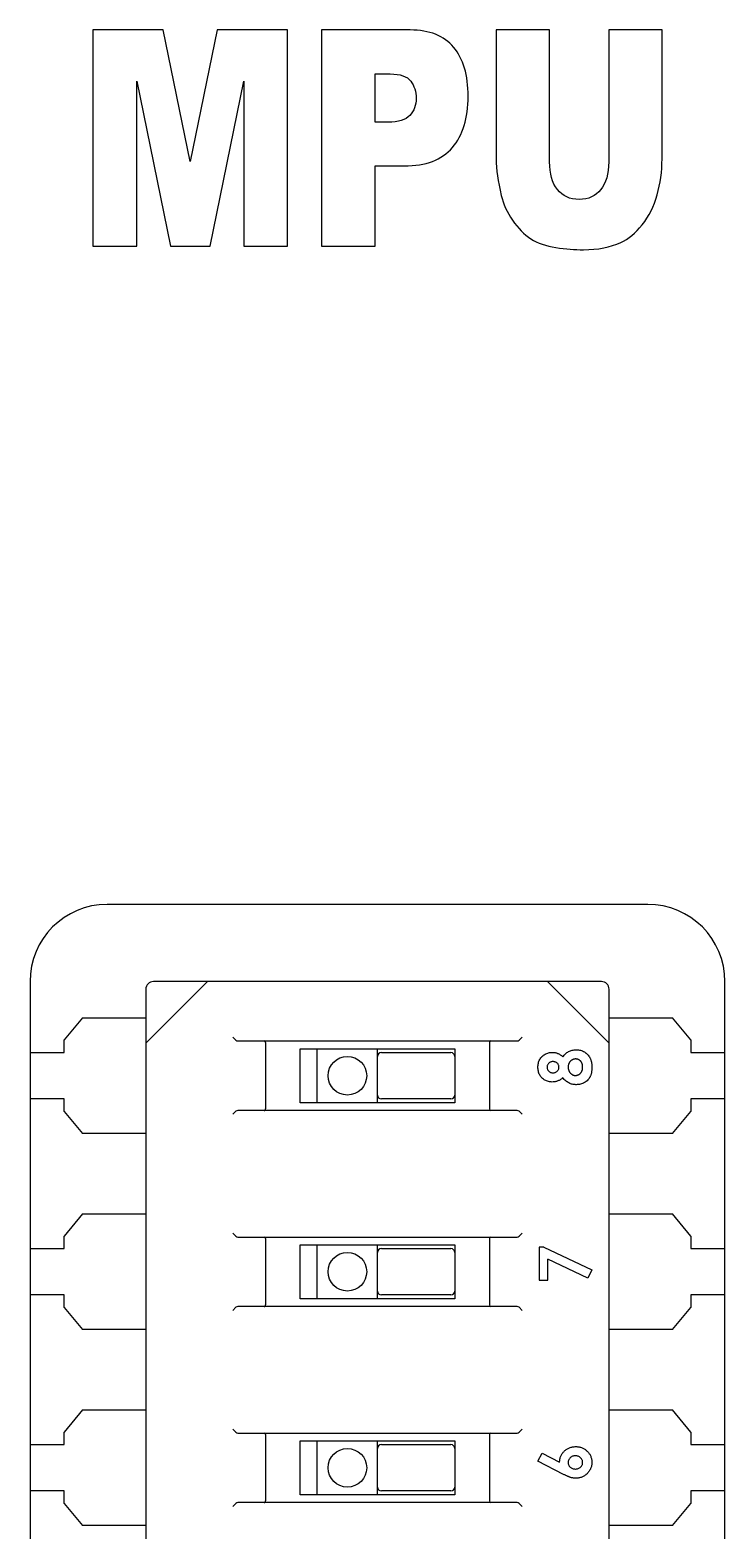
# Model space of a CAD drawing. Header units: inches. Extents: x 18 to 436, y 25 to 155.
# Drawn here: x 60.72 to 69.72, y 72.56 to 91.99 of the extents above; entities that cross this region are included whole.
import ezdxf

# ---------------------------------------------------------------- set-up
doc = ezdxf.new("R2010")
doc.units = ezdxf.units.IN
doc.header["$LTSCALE"] = 4.84
doc.header["$MEASUREMENT"] = 0
for name, color, linetype in [('BSMJ712_4_00DXF_CONTINUOUS_LINE', 7, 'CONTINUOUS'), ('PRT1690_DXF_CONTINUOUS_LINE', 7, 'CONTINUOUS'), ('PRT1692_DXF_CONTINUOUS_LINE', 7, 'CONTINUOUS'), ('PRT1694_DXF_CONTINUOUS_LINE', 7, 'CONTINUOUS'), ('PRT1695_DXF_CONTINUOUS_LINE', 7, 'CONTINUOUS'), ('PRT1707_DXF_CONTINUOUS_LINE', 7, 'CONTINUOUS')]:
    doc.layers.add(name, color=color, linetype=linetype)

msp = doc.modelspace()

# ---------------------------------------------------------------- linework, layer by layer
at = {"layer": 'BSMJ712_4_00DXF_CONTINUOUS_LINE', "color": 4, "linetype": 'Continuous'}
for p, q in [((61.536, 91.994), (61.536, 89.194)), ((62.446, 91.994), (61.536, 91.994)), ((62.797, 90.29), (62.446, 91.994)), ((63.145, 91.994), (62.797, 90.29)), ((64.056, 91.994), (63.145, 91.994)), ((64.056, 89.194), (64.056, 91.994)), ((64.495, 91.994), (64.495, 89.194)), ((65.645, 91.994), (64.495, 91.994)), ((66.759, 91.994), (66.759, 90.325)), ((67.45, 91.994), (66.759, 91.994)), ((67.45, 90.284), (67.45, 91.994)), ((68.215, 91.994), (68.215, 90.284)), ((68.906, 91.994), (68.215, 91.994)), ((68.906, 90.325), (68.906, 91.994)), ((65.19, 90.8), (65.19, 91.425)), ((65.19, 91.425), (65.387, 91.425)), ((62.103, 89.194), (62.103, 91.329)), ((62.103, 91.329), (62.539, 89.194)), ((63.052, 89.194), (63.489, 91.329)), ((63.489, 91.329), (63.489, 89.194)), ((65.359, 90.8), (65.19, 90.8)), ((65.19, 89.194), (65.19, 90.233)), ((65.19, 90.233), (65.569, 90.233)), ((61.536, 89.194), (62.103, 89.194)), ((62.539, 89.194), (63.052, 89.194)), ((63.489, 89.194), (64.056, 89.194)), ((64.495, 89.194), (65.19, 89.194))]:
    msp.add_line(p, q, dxfattribs=at)
at = {"layer": 'BSMJ712_4_00DXF_CONTINUOUS_LINE', "color": 7, "linetype": 'Continuous'}
for p, q in [((68.721, 80.664), (61.721, 80.664)), ((60.721, 79.664), (60.721, 59.444)), ((69.721, 59.444), (69.721, 79.664))]:
    msp.add_line(p, q, dxfattribs=at)
for centre, start, end in [((61.721, 79.664), 90, 180), ((68.721, 79.664), 0, 90)]:
    msp.add_arc(centre, 1, start, end, dxfattribs=at)
at = {"layer": 'BSMJ712_4_00DXF_CONTINUOUS_LINE', "color": 4, "linetype": 'Continuous'}
for points in [[(66.207, 91.77), (66.082, 91.919), (65.896, 91.994), (65.645, 91.994)], [(66.395, 91.134), (66.395, 91.409), (66.333, 91.621), (66.207, 91.77)], [(65.387, 91.425), (65.515, 91.425), (65.604, 91.394), (65.651, 91.333)], [(65.651, 91.333), (65.697, 91.272), (65.722, 91.197), (65.722, 91.11)], [(65.722, 91.11), (65.722, 91.018), (65.694, 90.943), (65.64, 90.887)], [(66.191, 90.471), (66.327, 90.63), (66.395, 90.852), (66.395, 91.134)], [(65.64, 90.887), (65.586, 90.829), (65.492, 90.8), (65.359, 90.8)], [(65.569, 90.233), (65.847, 90.233), (66.055, 90.311), (66.191, 90.471)], [(66.759, 90.325), (66.759, 90.187), (66.78, 90.03), (66.823, 89.851)], [(67.551, 89.927), (67.483, 90.013), (67.45, 90.132), (67.45, 90.284)], [(68.215, 90.284), (68.215, 90.13), (68.18, 90.009), (68.113, 89.925)], [(68.843, 89.857), (68.884, 90.004), (68.906, 90.158), (68.906, 90.325)], [(66.823, 89.851), (66.849, 89.74), (66.898, 89.633), (66.97, 89.528)], [(67.833, 89.799), (67.713, 89.799), (67.618, 89.841), (67.551, 89.927)], [(68.113, 89.925), (68.046, 89.841), (67.952, 89.799), (67.833, 89.799)], [(68.649, 89.471), (68.738, 89.582), (68.802, 89.71), (68.843, 89.857)], [(66.97, 89.528), (67.042, 89.425), (67.121, 89.345), (67.208, 89.287)], [(68.372, 89.24), (68.469, 89.284), (68.561, 89.36), (68.649, 89.471)], [(67.208, 89.287), (67.294, 89.23), (67.402, 89.194), (67.531, 89.175)], [(67.888, 89.146), (68.076, 89.146), (68.238, 89.179), (68.372, 89.24)], [(67.531, 89.175), (67.659, 89.156), (67.778, 89.146), (67.888, 89.146)]]:
    msp.add_open_spline(points, degree=3, dxfattribs=at)
at = {"layer": 'PRT1690_DXF_CONTINUOUS_LINE', "color": 7, "linetype": 'Continuous'}
for p, q in [((64.441, 73.014), (64.441, 73.714)), ((65.221, 73.014), (65.221, 73.714)), ((65.271, 73.664), (66.171, 73.664)), ((66.221, 73.614), (66.221, 73.114)), ((66.171, 73.064), (65.271, 73.064))]:
    msp.add_line(p, q, dxfattribs=at)
msp.add_circle((64.831, 73.364), 0.25, dxfattribs=at)
for centre, start, end in [((65.271, 73.614), 90, 180), ((66.171, 73.614), 0, 90), ((65.271, 73.114), 180, 270), ((66.171, 73.114), 270, 0)]:
    msp.add_arc(centre, 0.05, start, end, dxfattribs=at)
at = {"layer": 'PRT1692_DXF_CONTINUOUS_LINE', "color": 7, "linetype": 'Continuous'}
for p, q in [((64.441, 75.554), (64.441, 76.254)), ((65.221, 75.554), (65.221, 76.254)), ((65.271, 76.204), (66.171, 76.204)), ((66.221, 76.154), (66.221, 75.654)), ((66.171, 75.604), (65.271, 75.604))]:
    msp.add_line(p, q, dxfattribs=at)
msp.add_circle((64.831, 75.904), 0.25, dxfattribs=at)
for centre, start, end in [((65.271, 76.154), 90, 180), ((66.171, 76.154), 0, 90), ((65.271, 75.654), 180, 270), ((66.171, 75.654), 270, 0)]:
    msp.add_arc(centre, 0.05, start, end, dxfattribs=at)
at = {"layer": 'PRT1694_DXF_CONTINUOUS_LINE', "color": 7, "linetype": 'Continuous'}
for p, q in [((64.441, 78.094), (64.441, 78.794)), ((65.221, 78.094), (65.221, 78.794)), ((65.271, 78.744), (66.171, 78.744)), ((66.221, 78.694), (66.221, 78.194)), ((66.171, 78.144), (65.271, 78.144))]:
    msp.add_line(p, q, dxfattribs=at)
msp.add_circle((64.831, 78.444), 0.25, dxfattribs=at)
for centre, start, end in [((65.271, 78.694), 90, 180), ((66.171, 78.694), 0, 90), ((65.271, 78.194), 180, 270), ((66.171, 78.194), 270, 0)]:
    msp.add_arc(centre, 0.05, start, end, dxfattribs=at)
at = {"layer": 'PRT1695_DXF_CONTINUOUS_LINE', "color": 7, "linetype": 'Continuous'}
for p, q in [((61.402, 79.194), (61.165, 78.907)), ((61.402, 79.194), (62.221, 79.194)), ((68.221, 79.194), (69.041, 79.194)), ((69.278, 78.907), (69.041, 79.194)), ((60.721, 78.744), (61.165, 78.744)), ((61.165, 78.744), (61.165, 78.907)), ((69.278, 78.907), (69.278, 78.744)), ((69.278, 78.744), (69.721, 78.744)), ((61.165, 78.144), (60.721, 78.144)), ((61.165, 77.981), (61.165, 78.144)), ((69.278, 78.144), (69.278, 77.981)), ((69.721, 78.144), (69.278, 78.144)), ((61.165, 77.981), (61.402, 77.694)), ((69.041, 77.694), (69.278, 77.981)), ((62.221, 77.694), (61.402, 77.694)), ((69.041, 77.694), (68.221, 77.694)), ((61.402, 76.654), (61.165, 76.367)), ((61.402, 76.654), (62.221, 76.654)), ((68.221, 76.654), (69.041, 76.654)), ((69.278, 76.367), (69.041, 76.654)), ((60.721, 76.204), (61.165, 76.204)), ((61.165, 76.204), (61.165, 76.367)), ((69.278, 76.367), (69.278, 76.204)), ((69.278, 76.204), (69.721, 76.204)), ((61.165, 75.604), (60.721, 75.604)), ((61.165, 75.441), (61.165, 75.604)), ((61.165, 75.441), (61.402, 75.154)), ((69.041, 75.154), (69.278, 75.441)), ((69.278, 75.604), (69.278, 75.441)), ((69.721, 75.604), (69.278, 75.604)), ((62.221, 75.154), (61.402, 75.154)), ((69.041, 75.154), (68.221, 75.154)), ((61.402, 74.114), (61.165, 73.827)), ((61.402, 74.114), (62.221, 74.114)), ((68.221, 74.114), (69.041, 74.114)), ((69.278, 73.827), (69.041, 74.114)), ((60.721, 73.664), (61.165, 73.664)), ((61.165, 73.664), (61.165, 73.827)), ((69.278, 73.827), (69.278, 73.664)), ((69.278, 73.664), (69.721, 73.664)), ((61.165, 73.064), (60.721, 73.064)), ((61.165, 72.901), (61.165, 73.064)), ((61.165, 72.901), (61.402, 72.614)), ((69.041, 72.614), (69.278, 72.901)), ((69.278, 73.064), (69.278, 72.901)), ((69.721, 73.064), (69.278, 73.064)), ((62.221, 72.614), (61.402, 72.614)), ((69.041, 72.614), (68.221, 72.614))]:
    msp.add_line(p, q, dxfattribs=at)
at = {"layer": 'PRT1707_DXF_CONTINUOUS_LINE', "color": 7, "linetype": 'Continuous'}
for p, q in [((62.221, 78.864), (63.021, 79.664)), ((62.221, 79.564), (62.221, 59.544)), ((68.121, 79.664), (62.321, 79.664)), ((68.221, 78.864), (67.421, 79.664)), ((68.221, 59.544), (68.221, 79.564)), ((63.386, 78.905), (63.347, 78.944)), ((67.056, 78.905), (67.095, 78.944)), ((63.411, 78.894), (67.031, 78.894)), ((63.771, 78.874), (63.771, 78.014)), ((64.221, 78.094), (64.221, 78.794)), ((64.221, 78.794), (66.221, 78.794)), ((66.221, 78.794), (66.221, 78.694)), ((66.671, 78.874), (66.671, 78.014)), ((67.791, 78.78), (67.794, 78.78)), ((67.791, 78.661), (67.786, 78.661)), ((67.783, 78.448), (67.791, 78.448)), ((67.794, 78.328), (67.791, 78.328)), ((66.221, 78.194), (66.221, 78.094)), ((63.347, 77.944), (63.386, 77.983)), ((67.031, 77.994), (63.411, 77.994)), ((66.221, 78.094), (64.221, 78.094)), ((67.095, 77.944), (67.056, 77.983)), ((63.386, 76.365), (63.347, 76.404)), ((67.056, 76.365), (67.095, 76.404)), ((63.411, 76.354), (67.031, 76.354)), ((63.771, 76.334), (63.771, 75.474)), ((64.221, 75.554), (64.221, 76.254)), ((64.221, 76.254), (66.221, 76.254)), ((66.221, 76.254), (66.221, 76.154)), ((66.671, 76.334), (66.671, 75.474)), ((67.315, 76.222), (67.315, 75.795)), ((67.377, 76.222), (67.315, 76.222)), ((67.377, 76.222), (67.998, 75.928)), ((67.426, 75.795), (67.426, 76.068)), ((67.944, 75.823), (67.426, 76.068)), ((67.998, 75.928), (67.944, 75.823)), ((66.221, 75.654), (66.221, 75.554)), ((67.315, 75.795), (67.426, 75.795)), ((63.347, 75.404), (63.386, 75.443)), ((67.031, 75.454), (63.411, 75.454)), ((66.221, 75.554), (64.221, 75.554)), ((67.095, 75.404), (67.056, 75.443)), ((63.386, 73.825), (63.347, 73.864)), ((67.056, 73.825), (67.095, 73.864)), ((63.411, 73.814), (67.031, 73.814)), ((63.771, 73.794), (63.771, 72.934)), ((64.221, 73.014), (64.221, 73.714)), ((64.221, 73.714), (66.221, 73.714)), ((66.221, 73.714), (66.221, 73.614)), ((66.671, 73.794), (66.671, 72.934)), ((67.298, 73.448), (67.352, 73.553)), ((67.352, 73.553), (67.58, 73.437)), ((67.791, 73.518), (67.784, 73.518)), ((67.63, 73.279), (67.298, 73.448)), ((67.784, 73.348), (67.791, 73.348)), ((66.221, 73.114), (66.221, 73.014)), ((63.347, 72.864), (63.386, 72.903)), ((67.031, 72.914), (63.411, 72.914)), ((66.221, 73.014), (64.221, 73.014)), ((67.095, 72.864), (67.056, 72.903))]:
    msp.add_line(p, q, dxfattribs=at)
for centre, start, end in [((62.321, 79.564), 90, 180), ((68.121, 79.564), 0, 90)]:
    msp.add_arc(centre, 0.1, start, end, dxfattribs=at)
for centre, major_axis, start_param, end_param in [((63.411, 78.944), (0, 0.05), -3.816334, -3.141593), ((63.755, 78.874), (0, 0.02), -1.570796, 0), ((66.687, 78.874), (0, 0.02), 0, 1.570796), ((67.031, 78.944), (0, 0.05), -3.141593, -2.466852), ((63.411, 77.944), (0, 0.05), 0, 0.674741), ((63.755, 78.014), (0, 0.02), -3.141593, -1.570796), ((66.687, 78.014), (0, 0.02), -4.712389, -3.141593), ((67.031, 77.944), (0, 0.05), -0.674741, 0), ((63.411, 76.404), (0, 0.05), -3.816334, -3.141593), ((63.755, 76.334), (0, 0.02), -1.570796, 0), ((66.687, 76.334), (0, 0.02), 0, 1.570796), ((67.031, 76.404), (0, 0.05), -3.141593, -2.466852), ((63.411, 75.404), (0, 0.05), 0, 0.674741), ((63.755, 75.474), (0, 0.02), -3.141593, -1.570796), ((66.687, 75.474), (0, 0.02), -4.712389, -3.141593), ((67.031, 75.404), (0, 0.05), -0.674741, 0), ((63.411, 73.864), (0, 0.05), -3.816334, -3.141593), ((63.755, 73.794), (0, 0.02), -1.570796, 0), ((66.687, 73.794), (0, 0.02), 0, 1.570796), ((67.031, 73.864), (0, 0.05), -3.141593, -2.466852), ((63.411, 72.864), (0, 0.05), 0, 0.674741), ((63.755, 72.934), (0, 0.02), -3.141593, -1.570796), ((66.687, 72.934), (0, 0.02), -4.712389, -3.141593), ((67.031, 72.864), (0, 0.05), -0.674741, 0)]:
    msp.add_ellipse(centre, major_axis=major_axis, ratio=0.8, start_param=start_param, end_param=end_param, dxfattribs=at)
for points, knots in [([(67.298, 78.555), (67.299, 78.564), (67.299, 78.582), (67.304, 78.608), (67.311, 78.632), (67.322, 78.654), (67.335, 78.675), (67.351, 78.693), (67.37, 78.709), (67.391, 78.722), (67.413, 78.733), (67.437, 78.741), (67.462, 78.745), (67.478, 78.746), (67.487, 78.746)], [0, 0, 0, 0, 0.091221, 0.177862, 0.261335, 0.343215, 0.424061, 0.504025, 0.585043, 0.667993, 0.751668, 0.833587, 0.916294, 1, 1, 1, 1]), ([(67.487, 78.746), (67.493, 78.746), (67.504, 78.746), (67.521, 78.743), (67.538, 78.74), (67.554, 78.734), (67.57, 78.727), (67.587, 78.716), (67.605, 78.704), (67.616, 78.694), (67.622, 78.689)], [0, 0, 0, 0, 0.117593, 0.230768, 0.342388, 0.452438, 0.56823, 0.697745, 0.841089, 1, 1, 1, 1]), ([(67.622, 78.689), (67.627, 78.696), (67.637, 78.71), (67.655, 78.728), (67.675, 78.744), (67.696, 78.757), (67.719, 78.767), (67.743, 78.775), (67.768, 78.779), (67.784, 78.78), (67.791, 78.78)], [0, 0, 0, 0, 0.128691, 0.254733, 0.380138, 0.506517, 0.633186, 0.759013, 0.885879, 1, 1, 1, 1]), ([(67.794, 78.78), (67.804, 78.78), (67.822, 78.779), (67.849, 78.774), (67.876, 78.765), (67.9, 78.753), (67.915, 78.743), (67.921, 78.738)], [0, 0, 0, 0, 0.205924, 0.408424, 0.608983, 0.812953, 1, 1, 1, 1]), ([(67.921, 78.738), (67.922, 78.738), (67.929, 78.732), (67.943, 78.72), (67.96, 78.699), (67.971, 78.681), (67.979, 78.664), (67.984, 78.651), (67.988, 78.637), (67.992, 78.623), (67.994, 78.607), (67.996, 78.591), (67.997, 78.574), (67.998, 78.562), (67.998, 78.556)], [0, 0, 0, 0, 0.009708, 0.138411, 0.266045, 0.394489, 0.460396, 0.52838, 0.598997, 0.672354, 0.748747, 0.829089, 0.912365, 1, 1, 1, 1]), ([(67.485, 78.362), (67.476, 78.363), (67.459, 78.363), (67.435, 78.368), (67.411, 78.376), (67.389, 78.386), (67.369, 78.399), (67.35, 78.415), (67.335, 78.434), (67.322, 78.454), (67.311, 78.477), (67.304, 78.502), (67.299, 78.528), (67.299, 78.546), (67.298, 78.555)], [0, 0, 0, 0, 0.085205, 0.168105, 0.249227, 0.330676, 0.411657, 0.491096, 0.570629, 0.651741, 0.734794, 0.819583, 0.907717, 1, 1, 1, 1]), ([(67.492, 78.627), (67.487, 78.627), (67.477, 78.626), (67.462, 78.622), (67.449, 78.616), (67.438, 78.607), (67.429, 78.595), (67.422, 78.583), (67.418, 78.568), (67.418, 78.558), (67.418, 78.552)], [0, 0, 0, 0, 0.133239, 0.257679, 0.377945, 0.498835, 0.619558, 0.739824, 0.86564, 1, 1, 1, 1]), ([(67.418, 78.552), (67.418, 78.547), (67.418, 78.538), (67.423, 78.524), (67.429, 78.512), (67.439, 78.501), (67.45, 78.493), (67.463, 78.486), (67.478, 78.482), (67.488, 78.482), (67.493, 78.482)], [0, 0, 0, 0, 0.127262, 0.247553, 0.366178, 0.488656, 0.611945, 0.735099, 0.863648, 1, 1, 1, 1]), ([(67.571, 78.555), (67.571, 78.56), (67.571, 78.569), (67.566, 78.583), (67.559, 78.596), (67.55, 78.607), (67.538, 78.616), (67.524, 78.622), (67.509, 78.626), (67.498, 78.627), (67.492, 78.627)], [0, 0, 0, 0, 0.1261, 0.245667, 0.362596, 0.483064, 0.606895, 0.731199, 0.860607, 1, 1, 1, 1]), ([(67.493, 78.482), (67.499, 78.482), (67.509, 78.483), (67.524, 78.486), (67.537, 78.493), (67.549, 78.502), (67.559, 78.513), (67.566, 78.526), (67.57, 78.54), (67.571, 78.55), (67.571, 78.555)], [0, 0, 0, 0, 0.133898, 0.261449, 0.385304, 0.511572, 0.636353, 0.7554, 0.874932, 1, 1, 1, 1]), ([(67.786, 78.661), (67.783, 78.661), (67.776, 78.661), (67.767, 78.659), (67.758, 78.657), (67.749, 78.654), (67.74, 78.649), (67.732, 78.644), (67.725, 78.638), (67.718, 78.631), (67.712, 78.623), (67.706, 78.615), (67.701, 78.606), (67.697, 78.597), (67.694, 78.588), (67.692, 78.578), (67.691, 78.567), (67.691, 78.56), (67.691, 78.556)], [0, 0, 0, 0, 0.063232, 0.123596, 0.183631, 0.241965, 0.301454, 0.360997, 0.421479, 0.484582, 0.547964, 0.610316, 0.672871, 0.735109, 0.798492, 0.863878, 0.930919, 1, 1, 1, 1]), ([(67.691, 78.556), (67.691, 78.552), (67.691, 78.545), (67.692, 78.534), (67.694, 78.524), (67.697, 78.514), (67.701, 78.504), (67.706, 78.495), (67.712, 78.487), (67.718, 78.479), (67.725, 78.472), (67.732, 78.465), (67.74, 78.46), (67.748, 78.455), (67.756, 78.452), (67.765, 78.45), (67.774, 78.448), (67.78, 78.448), (67.783, 78.448)], [0, 0, 0, 0, 0.070599, 0.139149, 0.206028, 0.270871, 0.334512, 0.399137, 0.463434, 0.527972, 0.592126, 0.65344, 0.712618, 0.770133, 0.826602, 0.883252, 0.941109, 1, 1, 1, 1]), ([(67.878, 78.555), (67.878, 78.559), (67.878, 78.566), (67.877, 78.578), (67.875, 78.588), (67.872, 78.598), (67.868, 78.608), (67.864, 78.617), (67.859, 78.625), (67.853, 78.632), (67.846, 78.639), (67.839, 78.645), (67.831, 78.65), (67.823, 78.654), (67.815, 78.657), (67.805, 78.659), (67.798, 78.66), (67.793, 78.661), (67.791, 78.661)], [0, 0, 0, 0, 0.077506, 0.151036, 0.221878, 0.289666, 0.354967, 0.419585, 0.482601, 0.545128, 0.60729, 0.667917, 0.727063, 0.785449, 0.84494, 0.905946, 0.968352, 1, 1, 1, 1]), ([(67.791, 78.448), (67.792, 78.448), (67.796, 78.448), (67.803, 78.449), (67.812, 78.452), (67.82, 78.455), (67.829, 78.459), (67.836, 78.464), (67.844, 78.47), (67.851, 78.477), (67.857, 78.485), (67.863, 78.493), (67.868, 78.502), (67.871, 78.511), (67.875, 78.521), (67.877, 78.532), (67.878, 78.543), (67.878, 78.551), (67.878, 78.555)], [0, 0, 0, 0, 0.013438, 0.076312, 0.136802, 0.197438, 0.257318, 0.318732, 0.3816, 0.446577, 0.512461, 0.577995, 0.643786, 0.710576, 0.77839, 0.849786, 0.922945, 1, 1, 1, 1]), ([(67.998, 78.556), (67.998, 78.549), (67.997, 78.537), (67.996, 78.519), (67.994, 78.502), (67.992, 78.485), (67.989, 78.47), (67.984, 78.456), (67.98, 78.443), (67.973, 78.427), (67.961, 78.408), (67.945, 78.388), (67.931, 78.376), (67.922, 78.369), (67.921, 78.369)], [0, 0, 0, 0, 0.091055, 0.177813, 0.259844, 0.337277, 0.411059, 0.480878, 0.547475, 0.610574, 0.732547, 0.854206, 0.978214, 1, 1, 1, 1]), ([(67.622, 78.418), (67.617, 78.413), (67.607, 78.405), (67.591, 78.393), (67.575, 78.384), (67.558, 78.376), (67.54, 78.37), (67.522, 78.366), (67.504, 78.363), (67.491, 78.363), (67.485, 78.362)], [0, 0, 0, 0, 0.132691, 0.261229, 0.386616, 0.5095, 0.631048, 0.753001, 0.875241, 1, 1, 1, 1]), ([(67.791, 78.328), (67.784, 78.329), (67.768, 78.329), (67.744, 78.333), (67.721, 78.34), (67.699, 78.35), (67.678, 78.363), (67.658, 78.378), (67.639, 78.397), (67.628, 78.411), (67.622, 78.418)], [0, 0, 0, 0, 0.113579, 0.238344, 0.360612, 0.481895, 0.6049, 0.731832, 0.862552, 1, 1, 1, 1]), ([(67.921, 78.369), (67.915, 78.364), (67.901, 78.355), (67.878, 78.343), (67.851, 78.335), (67.823, 78.329), (67.804, 78.329), (67.794, 78.328)], [0, 0, 0, 0, 0.165848, 0.369577, 0.573989, 0.783169, 1, 1, 1, 1]), ([(67.58, 73.437), (67.58, 73.444), (67.58, 73.458), (67.583, 73.477), (67.588, 73.496), (67.594, 73.515), (67.603, 73.532), (67.613, 73.549), (67.626, 73.565), (67.64, 73.58), (67.655, 73.593), (67.672, 73.605), (67.689, 73.615), (67.708, 73.623), (67.727, 73.63), (67.748, 73.635), (67.769, 73.637), (67.783, 73.638), (67.791, 73.638)], [0, 0, 0, 0, 0.063329, 0.124736, 0.184916, 0.2443, 0.303826, 0.364353, 0.426073, 0.489721, 0.553756, 0.616458, 0.678319, 0.740301, 0.802656, 0.866732, 0.932157, 1, 1, 1, 1]), ([(67.784, 73.518), (67.777, 73.518), (67.765, 73.518), (67.747, 73.513), (67.731, 73.505), (67.717, 73.494), (67.705, 73.481), (67.697, 73.466), (67.691, 73.449), (67.691, 73.438), (67.691, 73.432)], [0, 0, 0, 0, 0.135404, 0.262225, 0.385849, 0.510857, 0.634977, 0.753299, 0.873932, 1, 1, 1, 1]), ([(67.791, 73.638), (67.798, 73.638), (67.812, 73.637), (67.832, 73.634), (67.852, 73.63), (67.871, 73.623), (67.889, 73.615), (67.906, 73.605), (67.916, 73.597), (67.921, 73.593)], [0, 0, 0, 0, 0.150317, 0.297112, 0.439831, 0.579922, 0.720626, 0.862518, 1, 1, 1, 1]), ([(67.878, 73.432), (67.878, 73.438), (67.877, 73.449), (67.872, 73.465), (67.863, 73.48), (67.852, 73.493), (67.838, 73.505), (67.821, 73.513), (67.805, 73.517), (67.795, 73.518), (67.791, 73.518)], [0, 0, 0, 0, 0.127793, 0.250625, 0.37557, 0.506865, 0.640947, 0.773633, 0.909442, 1, 1, 1, 1]), ([(67.921, 73.593), (67.921, 73.593), (67.927, 73.588), (67.938, 73.578), (67.952, 73.563), (67.964, 73.547), (67.974, 73.53), (67.983, 73.513), (67.989, 73.494), (67.994, 73.475), (67.997, 73.455), (67.997, 73.441), (67.998, 73.434)], [0, 0, 0, 0, 0.004856, 0.11935, 0.233798, 0.344447, 0.452502, 0.55985, 0.66701, 0.775626, 0.886461, 1, 1, 1, 1]), ([(67.79, 73.228), (67.784, 73.229), (67.774, 73.229), (67.758, 73.231), (67.743, 73.233), (67.729, 73.237), (67.718, 73.24), (67.709, 73.243), (67.698, 73.248), (67.687, 73.252), (67.674, 73.258), (67.661, 73.264), (67.646, 73.271), (67.636, 73.276), (67.63, 73.279)], [0, 0, 0, 0, 0.092538, 0.185591, 0.279552, 0.375602, 0.427617, 0.487117, 0.554199, 0.628624, 0.709688, 0.799181, 0.895357, 1, 1, 1, 1]), ([(67.691, 73.432), (67.691, 73.426), (67.691, 73.415), (67.697, 73.399), (67.705, 73.384), (67.717, 73.372), (67.731, 73.361), (67.747, 73.353), (67.765, 73.349), (67.777, 73.348), (67.784, 73.348)], [0, 0, 0, 0, 0.122718, 0.240143, 0.357362, 0.481674, 0.607866, 0.732955, 0.862144, 1, 1, 1, 1]), ([(67.921, 73.276), (67.92, 73.275), (67.914, 73.27), (67.902, 73.261), (67.885, 73.251), (67.867, 73.243), (67.848, 73.236), (67.829, 73.232), (67.81, 73.229), (67.796, 73.229), (67.79, 73.228)], [0, 0, 0, 0, 0.025659, 0.169524, 0.309367, 0.447272, 0.58374, 0.720119, 0.858813, 1, 1, 1, 1]), ([(67.791, 73.348), (67.795, 73.349), (67.805, 73.349), (67.821, 73.354), (67.837, 73.361), (67.851, 73.373), (67.863, 73.386), (67.872, 73.4), (67.877, 73.416), (67.878, 73.427), (67.878, 73.432)], [0, 0, 0, 0, 0.089137, 0.226121, 0.361156, 0.497788, 0.631324, 0.75639, 0.876929, 1, 1, 1, 1]), ([(67.998, 73.434), (67.997, 73.427), (67.997, 73.413), (67.994, 73.392), (67.989, 73.372), (67.982, 73.353), (67.973, 73.335), (67.962, 73.318), (67.949, 73.302), (67.936, 73.288), (67.926, 73.279), (67.921, 73.276)], [0, 0, 0, 0, 0.118512, 0.233037, 0.344535, 0.455059, 0.564231, 0.675333, 0.78765, 0.903941, 1, 1, 1, 1])]:
    msp.add_open_spline(points, degree=3, knots=knots, dxfattribs=at)

doc.saveas('drawing.dxf')
